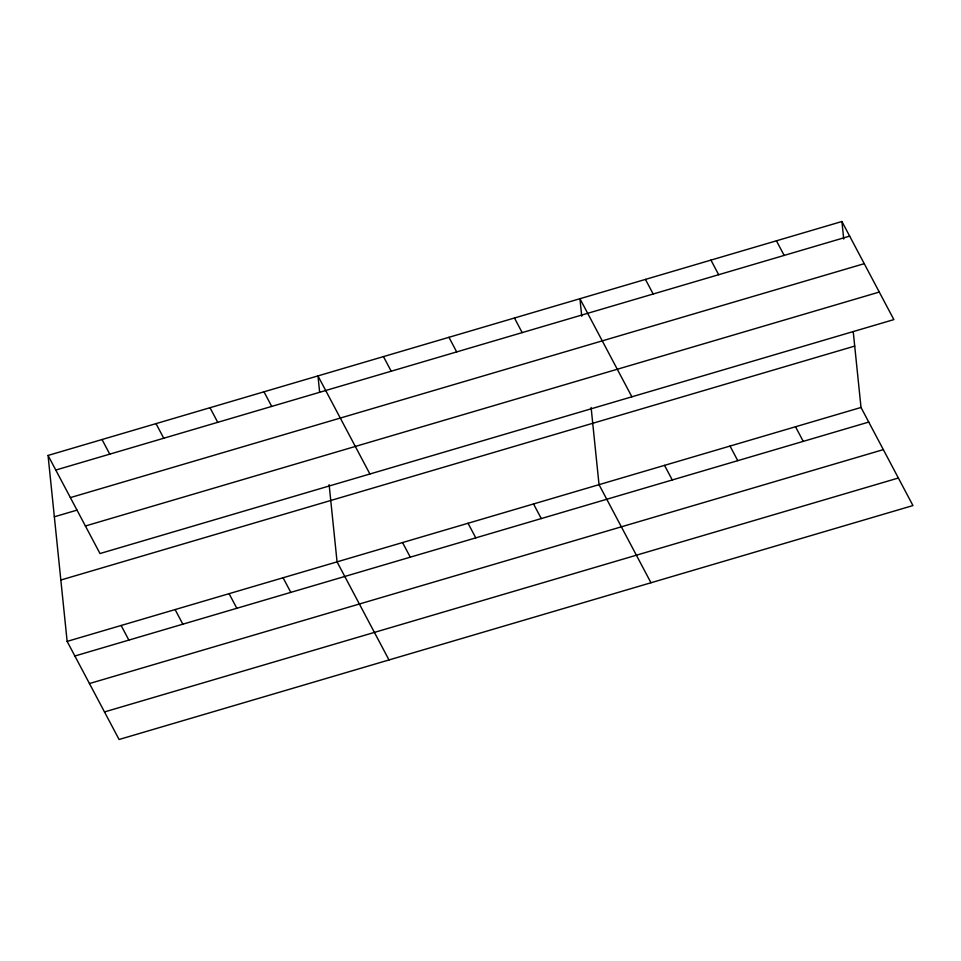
<?xml version="1.0" encoding="UTF-8"?>
<svg xmlns="http://www.w3.org/2000/svg" width="961" height="961" viewBox="0 0 961 961"><rect width="100%" height="100%" fill="white"/><g stroke="black" fill="none" stroke-linecap="round" stroke-linejoin="round"><path stroke-width="1.44" d="M48.05 455.442L841.92 221.511L893.862 319.605L99.992 553.536L48.05 455.442L67.138 641.395L119.08 739.49L912.95 505.558L861.008 407.464L853.236 331.725M55.786 470.049L849.656 236.118M70.369 497.606L864.239 263.674M54.345 516.802L77.084 510.111M85.397 525.991L879.279 292.06M60.843 580.024L854.713 346.092M67.138 641.395L861.008 407.464M74.874 656.003L868.744 422.071M89.457 683.547L883.339 449.628M104.497 711.933L898.367 478.013M776.428 240.815L784.164 255.422M710.936 260.107L718.672 274.726M795.516 426.756L803.252 441.375M645.444 279.411L653.18 294.018M730.024 446.06L737.76 460.667M631.882 396.809L579.939 298.703L581.741 316.241M664.532 465.364L672.268 479.971M514.447 318.007L522.183 332.614M650.969 582.75L599.027 484.656L591.111 407.488M448.955 337.311L456.691 351.918M533.535 503.96L541.271 518.568M383.463 356.603L391.199 371.222M468.043 523.252L475.779 537.872M369.901 474.001L317.971 375.907L319.617 391.98M402.551 542.557L410.287 557.164M263.987 391.812L271.723 406.419M389.001 659.955L337.059 561.861L329.13 484.68M210.003 407.716L217.739 422.335M283.075 577.765L290.811 592.372M156.018 423.633L163.754 438.24M229.09 593.67L236.826 608.277M102.034 439.537L109.77 454.145M175.106 609.574L182.842 624.182M121.122 625.479L128.858 640.098M841.92 221.511L843.722 239.049"/></g></svg>
